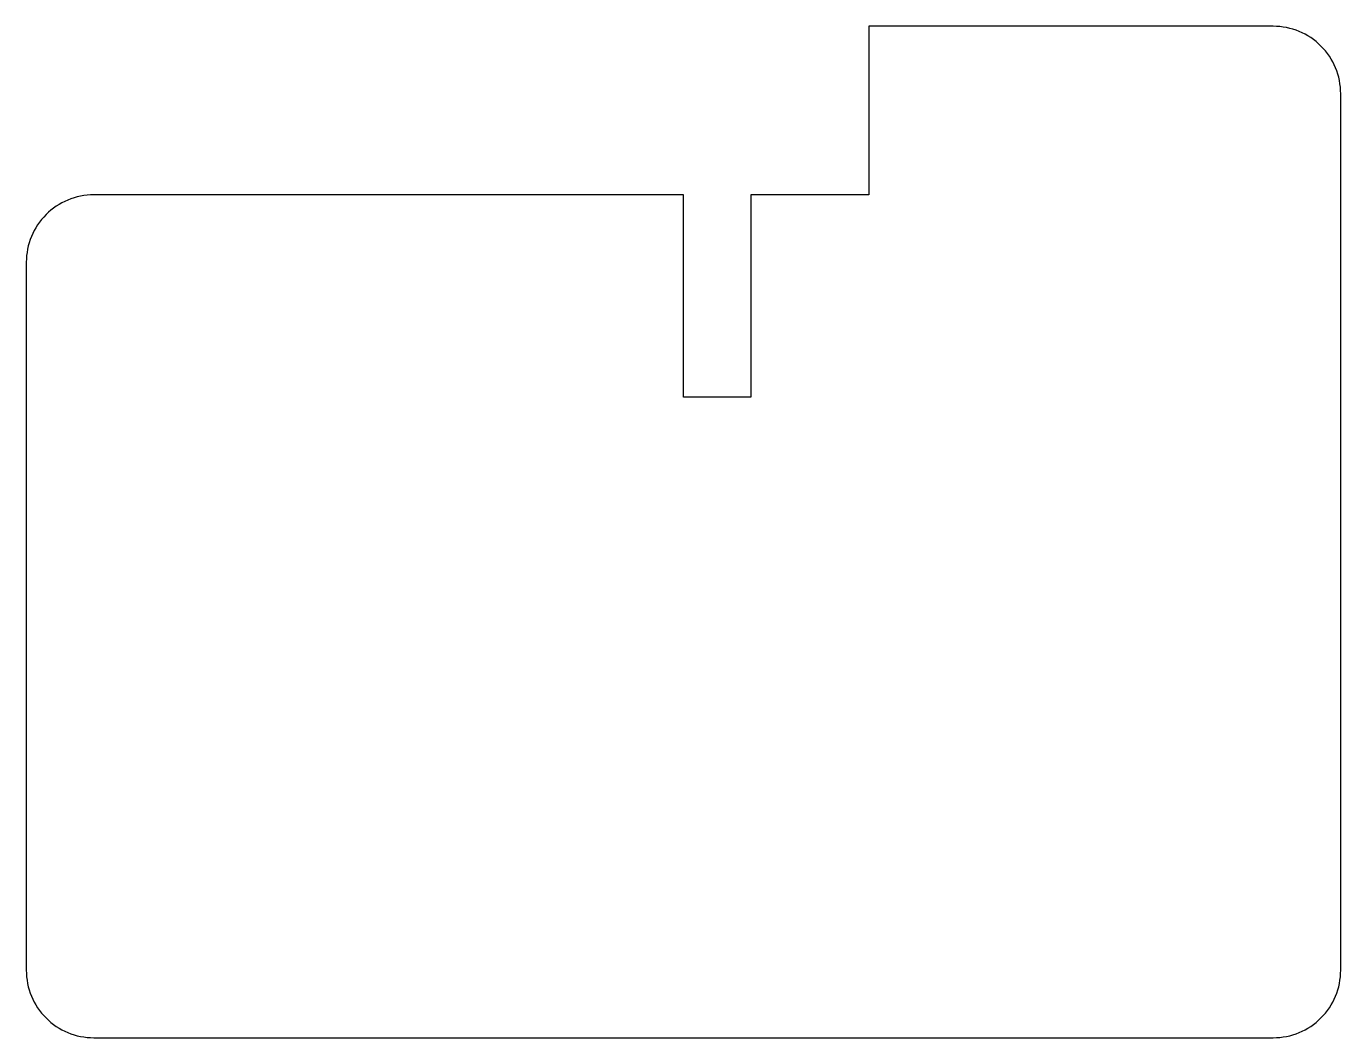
# Model space of a CAD drawing. Header units: millimetres. Extents: x -19.5 to 19.5, y -12.5 to 17.5.
import ezdxf

# ---------------------------------------------------------------- set-up
doc = ezdxf.new("R2010")
doc.units = ezdxf.units.MM

msp = doc.modelspace()

# ---------------------------------------------------------------- linework, layer by layer
msp.add_lwpolyline([(17.5, -12.5, 0.414214), (19.5, -10.5), (19.5, 15.5, 0.414214), (17.5, 17.5), (5.5, 17.5), (5.5, 12.5), (2, 12.5), (2, 6.5), (0, 6.5), (0, 12.5), (-17.5, 12.5, 0.414214), (-19.5, 10.5), (-19.5, -10.5, 0.414214), (-17.5, -12.5)], format="xyb", close=True)

doc.saveas('drawing.dxf')
